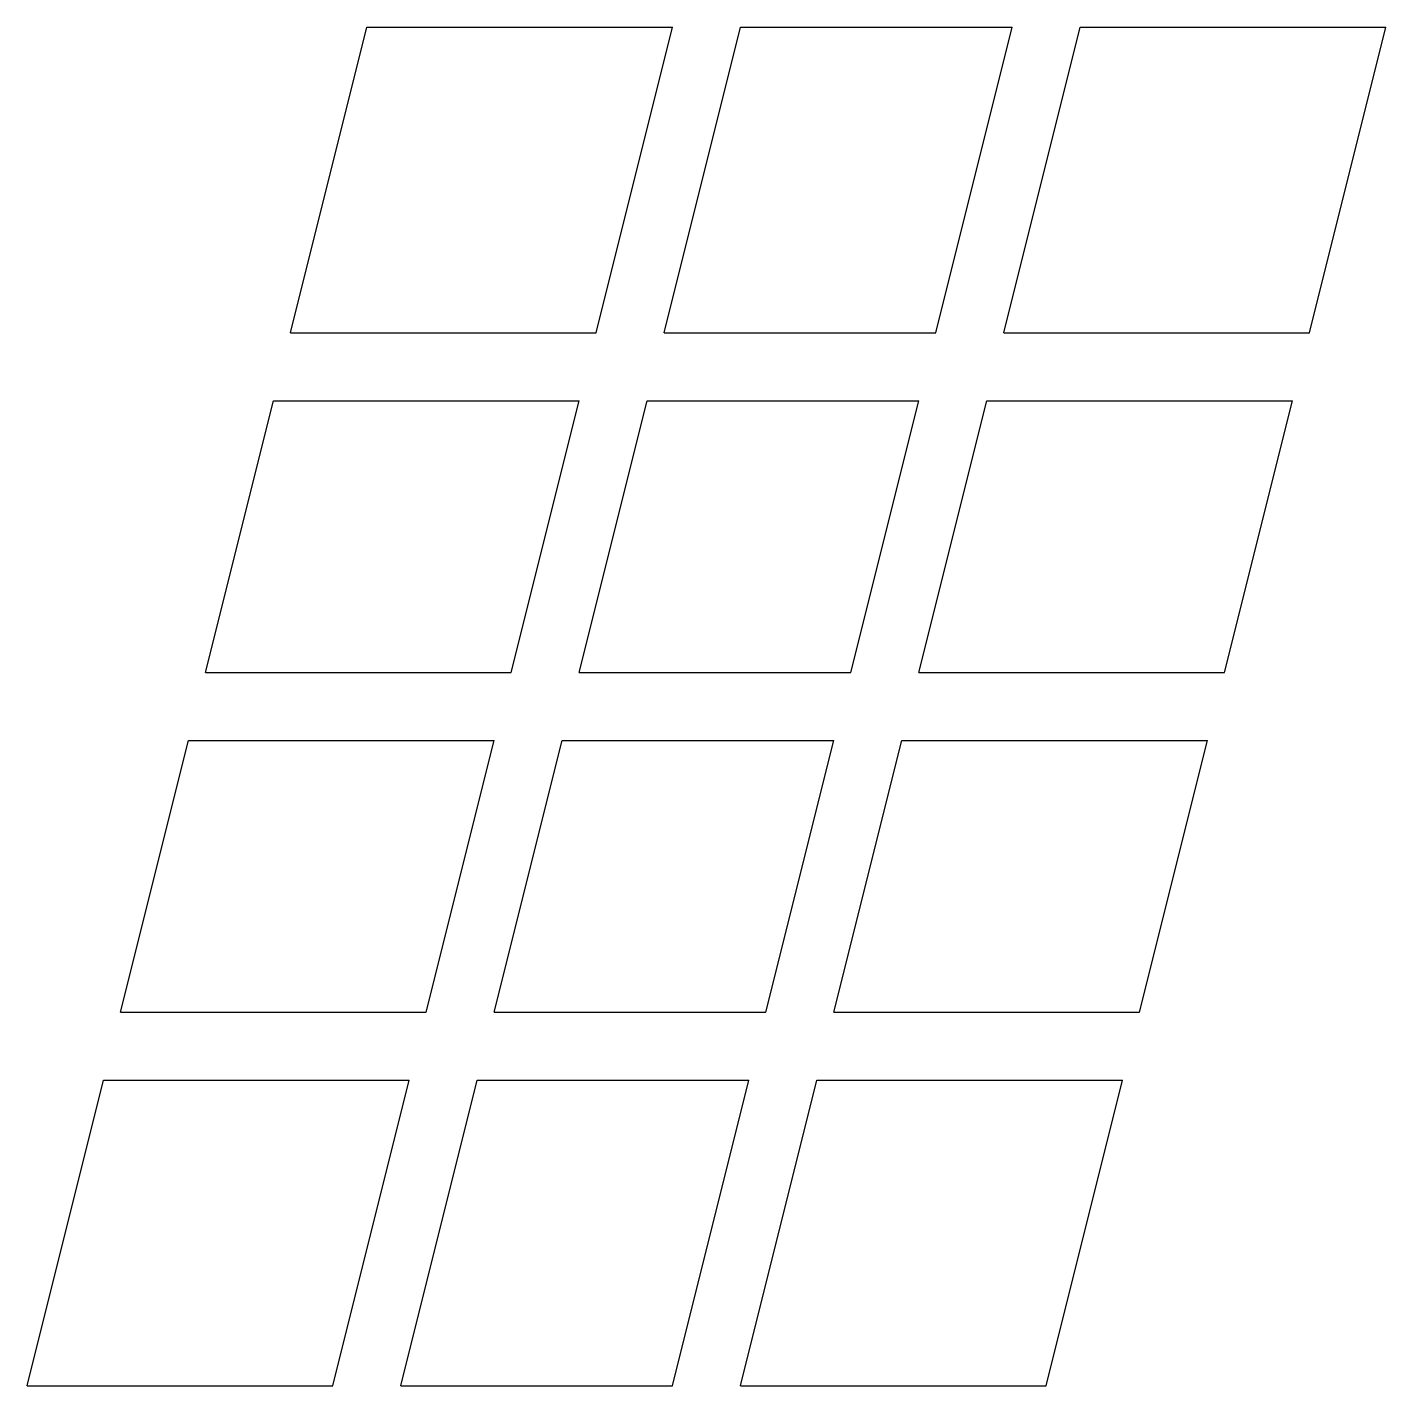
# Model space of a CAD drawing. Extents: x -1.98 to 2.02, y -1.92 to 2.08.
import ezdxf

# ---------------------------------------------------------------- set-up
doc = ezdxf.new("R2010")
doc.units = 0

msp = doc.modelspace()

# ---------------------------------------------------------------- linework, layer by layer
for points in [[(-1.205, 1.18), (-0.98, 2.08)], [(-0.98, 2.08), (-0.08, 2.08)], [(-0.305, 1.18), (-0.08, 2.08)], [(-0.105, 1.18), (0.12, 2.08)], [(0.12, 2.08), (0.92, 2.08)], [(0.695, 1.18), (0.92, 2.08)], [(0.895, 1.18), (1.12, 2.08)], [(1.12, 2.08), (2.02, 2.08)], [(1.795, 1.18), (2.02, 2.08)], [(-1.205, 1.18), (-0.305, 1.18)], [(-0.105, 1.18), (0.695, 1.18)], [(0.895, 1.18), (1.795, 1.18)], [(-1.455, 0.18), (-1.255, 0.98)], [(-1.255, 0.98), (-0.355, 0.98)], [(-0.555, 0.18), (-0.355, 0.98)], [(-0.355, 0.18), (-0.155, 0.98)], [(-0.155, 0.98), (0.645, 0.98)], [(0.445, 0.18), (0.645, 0.98)], [(0.645, 0.18), (0.845, 0.98)], [(0.845, 0.98), (1.745, 0.98)], [(1.545, 0.18), (1.745, 0.98)], [(-1.455, 0.18), (-0.555, 0.18)], [(-0.355, 0.18), (0.445, 0.18)], [(0.645, 0.18), (1.545, 0.18)], [(-1.705, -0.82), (-1.505, -0.02)], [(-1.505, -0.02), (-0.605, -0.02)], [(-0.805, -0.82), (-0.605, -0.02)], [(-0.605, -0.82), (-0.405, -0.02)], [(-0.405, -0.02), (0.395, -0.02)], [(0.195, -0.82), (0.395, -0.02)], [(0.395, -0.82), (0.595, -0.02)], [(0.595, -0.02), (1.495, -0.02)], [(1.295, -0.82), (1.495, -0.02)], [(-1.705, -0.82), (-0.805, -0.82)], [(-0.605, -0.82), (0.195, -0.82)], [(0.395, -0.82), (1.295, -0.82)], [(-1.98, -1.92), (-1.755, -1.02)], [(-1.755, -1.02), (-0.855, -1.02)], [(-1.08, -1.92), (-0.855, -1.02)], [(-0.88, -1.92), (-0.655, -1.02)], [(-0.655, -1.02), (0.145, -1.02)], [(-0.08, -1.92), (0.145, -1.02)], [(0.12, -1.92), (0.345, -1.02)], [(0.345, -1.02), (1.245, -1.02)], [(1.02, -1.92), (1.245, -1.02)], [(-1.98, -1.92), (-1.08, -1.92)], [(-0.88, -1.92), (-0.08, -1.92)], [(0.12, -1.92), (1.02, -1.92)]]:
    msp.add_lwpolyline(points)

doc.saveas('drawing.dxf')
